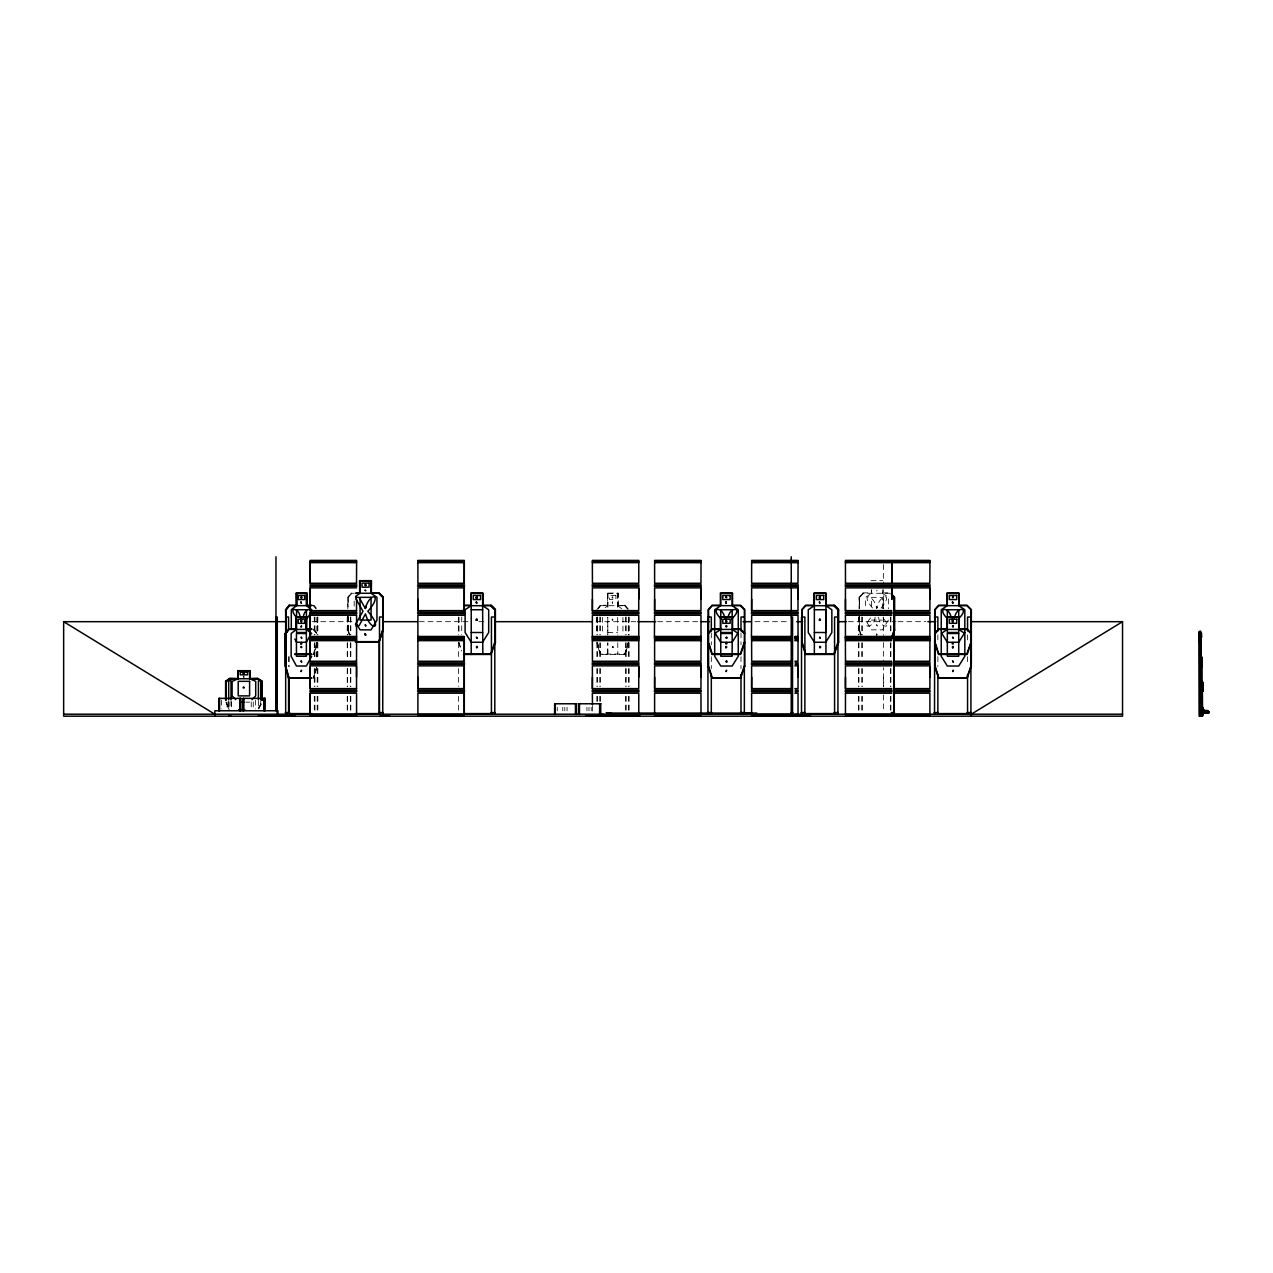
<?xml version="1.0" encoding="UTF-8"?>
<svg xmlns="http://www.w3.org/2000/svg" width="1273" height="1273" viewBox="0 0 1273 1273"><rect width="100%" height="100%" fill="white"/><g stroke="black" fill="none" stroke-linecap="round" stroke-linejoin="round"><path stroke-width="0.75" stroke-dasharray="5 3.75" d="M883.542 677.22L883.542 686.72L883.494 667.736M883.542 599.249L883.542 608.733L883.494 589.749M877.447 634.845L876.476 633.986M612.218 602.034L612.377 602.718M876.413 634.065L876.413 635.322M612.138 597.944C611.963 594.793 614 598.803 612.186 597.912M612.138 620.158C611.963 617.007 614 621.017 612.186 620.11M876.19 607.762L876.715 606.378L877.288 607.73M313.476 654.051L316.993 642.26M317.2 642.26L313.731 654.465L317.55 642.324M624.709 654.051L628.241 642.26M628.432 642.26L624.916 654.051L600.41 654.051M624.963 654.465L628.719 642.292L625.17 654.465L600.108 654.465L596.846 642.324M313.253 677.809L316.484 667.704M316.627 667.816L313.508 678.223L316.834 667.816M876.333 607.73L877.208 607.762M258.546 708.154L260.981 703.635M258.546 708.472L260.981 703.953M258.865 708.679L261.363 703.714M875.092 617.198C874.742 627.605 859.768 630.39 870.589 617.898M881.027 608.128C894.887 591.484 878.688 594.73 876.667 608.478C874.535 594.762 859.004 591.515 872.546 608.064M888.347 620.11L882.444 629.864L871.448 629.864L865.56 620.11M596.846 609.624L600.251 605.264L607.81 605.264M598.294 608.399L600.458 605.264M598.501 608.399L600.617 605.662M347.784 608.765L347.784 597.228L351.65 592.868L347.895 597.228L347.895 608.765M348.181 597.371L351.825 593.266M859.164 608.765L859.164 597.228L863.03 592.868M859.673 597.371L863.205 593.266M605.168 607.698L607.81 605.662M877.145 625.966L876.588 624.661L877.224 625.839M871.353 593.266L871.353 589.781L871.448 593.266L865.56 597.339L865.56 608.717M612.233 601.986L612.711 603.211M870.955 580.663L882.841 580.663M876.445 590.99L877.256 590.449M862.919 592.868L871.066 592.868M882.746 592.868L890.368 592.868M351.714 593.266L353.783 593.266M890.304 593.266L863.094 593.266L859.561 597.371L859.673 606.935M607.81 593.457L617.866 593.457M859.164 597.228L859.275 608.765M313.826 605.264L316.309 608.128M625.059 605.264L617.851 605.741M600.41 605.662L625.043 605.741L627.271 608.383M871.448 620.11L882.444 620.11M311.98 621.685L353.703 621.685M419.263 621.685L468.925 621.685M478.855 621.685L486.811 621.685M596.066 621.685L635.8 621.685M657.664 621.685L699.37 621.685M755 621.685L788.783 621.685M848.375 621.685L896.049 621.685M898.038 621.685L925.853 621.685M313.604 629.021L317.152 633.317M347.784 616.466L347.784 629.928L349.454 635.132M860.834 635.132L859.164 629.928L860.723 635.132M607.81 632.506L617.676 632.506M245.8 702.123L249.603 702.123M882.444 593.266L888.347 597.339L888.347 608.717M617.676 605.662L622.958 609.735M313.444 629.419L316.993 633.493M313.253 629.419L316.802 633.493M624.852 605.264L628.798 609.56M624.709 605.662L628.241 609.735M313.683 605.662L316.022 608.383M313.476 605.662L315.831 608.383M883.001 617.93C893.773 630.421 879.166 627.525 878.641 617.198M226.021 702.123L228.949 708.154M226.021 702.441L228.949 708.472M229.379 710.239L225.607 702.473M459.012 642.26L461.622 650.678M458.598 642.324L461.287 650.996M861.185 634.925L859.561 629.864L859.673 616.482M348.181 629.864L349.804 634.925M347.784 629.928L349.343 635.132M597.451 642.26L600.617 654.051M597.244 642.26L600.363 654.465M618.201 605.741L618.232 593.059L607.46 593.059L607.46 605.264M967.56 634.861L967.56 640.812M967.56 656.677L967.56 664.617M937.867 634.861L937.867 642.801M937.867 656.677L937.867 666.591M890.893 617.023L890.893 632.888M890.893 642.801L890.893 658.666M890.893 668.58L890.893 686.433M890.893 696.347L890.893 710.223M890.559 617.023L890.559 632.888M890.559 642.801L890.559 658.666M890.559 668.58L890.559 686.433M890.559 696.347L890.559 710.223M883.542 564.544L883.494 583.273M883.494 617.055L883.494 635.354M883.542 642.515L883.494 661.26M883.494 695.026L883.494 711.496M882.444 589.781L882.348 593.266M882.444 608.717L882.444 597.339L871.448 597.339L871.448 608.717M876.588 634.145L876.588 635.243M862.203 617.023L862.203 634.861M862.203 642.801L862.203 658.666M862.203 668.58L862.203 686.433M862.203 696.347L862.203 712.212M861.869 617.023L861.869 634.861M861.869 642.801L861.869 658.666M861.869 668.58L861.869 686.433M861.869 696.347L861.869 712.212M859.275 616.466L859.275 629.928M859.164 616.466L858.957 634.861M858.957 642.801L858.957 658.666M858.957 668.58L858.957 686.433M858.957 696.347L858.957 712.212M858.623 617.023L858.623 634.861M858.623 642.801L858.623 658.666M858.623 668.58L858.623 686.433M858.623 696.347L858.623 712.212M740.997 632.888L740.997 644.79M740.997 656.677L740.997 668.58M711.305 632.888L711.305 644.79M711.305 656.677L711.305 668.58M629.133 617.023L629.133 634.861M629.133 642.801L629.133 658.666M629.133 668.58L629.133 686.433M629.133 696.347L629.133 712.212M628.798 617.278L628.767 635.1M628.48 617.023L628.48 634.861M628.48 642.801L628.48 658.666M628.48 668.58L628.48 686.433M628.48 696.347L628.48 712.212M628.432 617.389L628.241 634.606M626.205 617.023L626.205 634.861M626.205 642.801L626.205 658.666M626.205 668.58L626.205 686.433M626.205 696.347L626.205 712.212M625.568 617.023L625.568 634.861M625.568 642.801L625.568 658.666M625.568 668.58L625.568 686.433M625.568 696.347L625.568 712.212M622.958 617.325L622.958 632.506M618.026 593.059L617.851 610.213M617.676 593.457L617.787 608.192M617.676 617.325L617.787 634.972M617.787 642.754L617.787 654.417M612.377 602.113L612.377 603.227M608.017 593.457L607.81 609.735M607.81 617.325L607.81 635.02L607.762 617.516M607.667 593.059L607.762 608.239M602.527 617.325L602.527 632.506M600.395 617.023L600.395 634.861M600.395 642.801L600.395 658.666M600.395 668.58L600.395 686.433M600.395 696.347L600.395 702.298M599.758 617.023L599.758 634.861M599.758 642.801L599.758 658.666M599.758 668.58L599.758 686.433M599.758 696.347L599.758 702.298M597.483 617.023L597.483 634.861M597.483 642.801L597.483 658.666M597.483 668.58L597.483 686.433M597.483 696.347L597.483 702.298M597.244 617.421L597.244 634.622M597.101 617.31L596.894 634.622M596.846 617.023L596.846 634.861M596.846 642.801L596.846 658.666M596.846 668.58L596.846 686.433M596.846 696.347L596.846 702.298M592.375 706.006L592.375 711.496M591.229 707.327L591.229 710.859M588.985 707.327L588.985 710.859M586.948 707.327L586.948 710.859M567.074 707.327L567.074 710.859M564.83 707.327L564.83 710.859M562.777 707.327L562.777 710.859M557.272 707.327L557.272 710.859M461.733 617.023L461.733 634.861M459.012 617.421L459.012 634.622M458.598 617.31L458.598 634.622M458.375 617.023L458.375 634.861M458.375 642.801L458.375 658.666M458.375 668.58L458.375 686.433M458.375 696.347L458.375 712.212M354.18 601.127L354.18 608.717M350.823 617.023L350.823 634.861M350.823 642.801L350.823 658.666M350.823 668.58L350.823 686.433M350.823 696.347L350.823 712.212M350.489 617.023L350.489 634.861M350.489 642.801L350.489 658.666M350.489 668.58L350.489 686.433M350.489 696.347L350.489 712.212M348.293 597.371L348.181 606.935M348.181 616.482L348.293 629.864M347.895 616.466L347.895 629.928M347.577 617.023L347.577 634.861M347.577 642.801L347.577 658.666M347.577 668.58L347.577 686.433M347.577 696.347L347.577 712.212M347.243 617.023L347.243 634.861M347.243 642.801L347.243 658.666M347.243 668.58L347.243 686.433M347.243 696.347L347.243 712.212M317.852 617.023L317.852 634.861M317.852 642.801L317.852 658.666M317.852 668.58L317.852 686.433M317.852 696.347L317.852 712.212M317.55 617.278L317.55 634.622M317.2 617.023L317.2 634.861M317.2 642.801L317.2 658.666M317.2 668.58L317.2 686.433M317.2 696.347L317.2 712.212M316.993 617.389L316.993 634.606M316.993 643.056L316.993 658.364M316.802 643.056L316.802 658.364M314.94 617.023L314.94 634.861M314.94 642.801L314.94 658.666M314.94 668.58L314.94 686.433M314.94 696.347L314.94 712.212M314.288 617.023L314.288 634.861M314.288 642.801L314.288 658.666M314.288 668.58L314.288 686.433M314.288 696.347L314.288 712.212M289.226 656.677L289.226 666.591M288.573 656.677L288.573 666.591M260.726 700.962L260.726 708.568M258.419 700.962L258.419 708.568M255.507 700.134L255.507 708.981M253.263 701.9L253.263 708.981M251.227 701.9L251.227 708.981M231.352 701.9L231.352 708.981M231.002 700.882L231.002 708.488M229.108 701.9L229.108 708.981M228.694 700.882L228.694 708.488M227.055 701.9L227.055 708.981M221.55 700.134L221.55 708.981M613.013 647.082C612.408 648.816 612.377 645.363 613.013 647.082M613.188 647.066C612.17 649.421 612.09 644.727 613.188 647.066M615.909 595.493L609.576 595.493L609.576 599.567L615.909 599.567L615.909 595.493M607.81 654.465L607.81 642.785L607.762 654.465"/><path stroke-width="1.5" d="M310.214 688.613L310.214 665.843M310.214 610.626L310.214 587.855M356.52 677.22L356.52 665.843M417.894 688.613L417.894 665.843L464.295 665.843L464.295 688.613L417.894 688.613L417.942 677.22M417.894 610.626L417.894 587.855L464.295 587.855L464.295 610.626L417.894 610.626L417.942 599.249M464.247 665.843L464.247 688.613M464.247 587.855L464.247 610.626M592.375 688.613L592.375 665.843L638.775 665.843L638.728 688.613L592.375 688.613L592.438 677.22M592.375 610.626L592.375 587.855L638.775 587.855L638.728 610.626L592.375 610.626L592.438 599.249M638.728 677.22L638.728 665.843M638.728 599.249L638.728 587.855M654.608 688.613L654.608 665.843L701.009 665.843L700.962 688.613L654.608 688.613L654.656 677.22M654.608 610.626L654.608 587.855L701.009 587.855L700.962 610.626L654.608 610.626L654.656 599.249M700.962 677.22L700.962 665.843M700.962 599.249L700.962 587.855M791.233 688.613L751.627 688.613L751.691 677.22M751.627 610.626L751.627 587.855L798.028 587.855L797.98 610.626L751.627 610.626L751.691 599.249M797.98 677.22L797.98 665.843L794.877 665.843M797.98 599.249L797.98 587.855M845.479 688.613L845.479 677.22M845.479 610.626L845.479 599.249M891.768 599.249L891.768 587.855M929.847 677.22L929.847 665.843L895.094 665.843M929.847 599.249L929.847 587.855L845.431 587.855L845.431 610.626L891.816 610.626M1199.214 633.683L1200.025 634.909L1200.025 633.683M1199.421 637.009L1199.405 635.8M1199.993 661.594L1199.978 658.475M1200.789 658.475L1199.978 659.7M1201.489 635.673C1201.298 642.817 1201.553 627.86 1201.362 635.02M1201.537 685.558L1201.553 683.267M1201.473 662.437L1201.521 656.47L1201.617 662.374M1202.126 659.812C1202.317 652.667 1202.062 667.625 1202.269 660.464M1201.028 636.023L1199.007 635.338L1199.309 716.238L1202.539 716.238L1202.301 681.262L1202.349 688.343M1202.46 712.991L1202.444 711.766M1203.096 712.705L1203.017 707.629L1202.985 715.012L1203.096 712.705L1206.724 712.673M1199.405 638.028L1199.405 636.739M1199.214 632.665L1200.041 633.97L1200.041 632.665M1199.373 638.266L1199.293 639.794L1200.216 636.739M1199.993 657.457L1200.805 658.762L1200.805 657.457M1200.853 633.063L1200.789 631.663L1200.9 716.238L1201.075 690.762M1200.853 637.582L1200.869 636.739M1202.444 714.01L1202.444 712.705M1203.017 686.561L1202.969 682.233L1203.001 687.07M1200.694 637.646L1201.314 635.338L1201.187 641.863L1199.134 641.863L1199.182 635.338M1199.246 631.838L1199.23 633.127L1200.2 633.063L1200.2 631.774L1199.277 631.933L1200.137 631.663L1200.057 633.127M1199.421 641.672L1199.437 635.338M1200.375 666.575L1199.771 660.13L1200.375 666.575L1201.792 665.97L1201.664 716.238L1201.537 665.97M1200.009 656.629L1200.009 657.918L1200.821 656.629M1201.044 639.237L1201.044 635.832M1201.76 665.97L1201.823 660.13M1201.728 681.357L1201.664 680.482L1200.773 682.71M1202.396 685.511L1202.237 691.366M1200.678 691.446L1202.714 691.446L1202.842 684.922L1200.757 685.463M1202.428 714.837L1202.428 713.548M1200.073 632.426L1200.137 630.915L1199.373 632.379M1200.837 657.218L1200.9 655.706L1200.98 657.377M1202.412 714.233L1202.364 715.744M726.74 637.264L725.721 637.757L726.74 638.234M726.74 660.973L725.721 661.514L726.708 662.087M1200.932 656.693L1200.025 657.218L1200.057 655.706L1200.168 657.377M1200.837 681.262L1201.664 681.246L1200.757 683.553M356.567 637.184L356.567 615.225L310.166 615.225L309.944 638.075L356.599 638.139M701.009 637.184L700.962 615.225L654.608 615.225L654.386 638.075L701.041 638.139M791.265 638.139L751.404 638.075L751.691 615.225L798.028 615.225L798.028 637.184L794.957 637.232M300.985 602.034L301.144 602.718M365.017 634.065L365.797 635.307L365.096 633.986M476.309 602.034L476.484 602.718M725.865 602.034L726.056 602.718M725.896 646.461L725.912 647.75M819.446 602.034L819.637 602.718M952.427 602.034L952.618 602.718M300.683 621.67L301.192 620.317L301.717 621.67M300.794 643.915L301.271 642.531M1202.524 690.762L1202.412 684.922M476.07 597.912L476.707 596.56L477.168 597.944M476.07 620.126L476.707 618.773L477.168 620.158M725.642 621.67L726.231 620.317L726.819 621.67M819.351 597.944L819.796 596.56L820.401 597.912M819.351 620.158L819.796 618.773L820.401 620.126M952.204 621.67L952.793 620.317L953.382 621.67M1201.489 666.575L1201.648 660.13L1202.094 660.814M300.842 643.867L301.192 642.722L301.717 643.883L301.303 642.563M301.08 597.435L301.637 597.912M301.08 619.649L301.637 620.126M365.096 607.253L365.828 607.762M355.581 641.656L378.924 641.656L382.743 629.864M378.924 641.656L382.855 629.864M891.88 636.611L894.235 629.864L894.235 597.339L891.514 594.618M894.633 629.928L891.736 638.6L894.633 629.928L894.633 597.164L891.402 593.934M476.15 597.944L476.659 596.751L477.057 597.912M476.15 620.158L477.057 620.126M725.944 597.578C725.578 595.366 727.504 599.36 726.215 596.751L726.453 597.435M725.833 621.67L726.628 621.67M819.398 597.912L819.796 596.751L820.353 597.944M819.398 620.11L820.353 620.158M952.49 597.578C952.14 595.366 954.066 599.36 952.777 596.751L953.016 597.435M952.379 621.67L953.191 621.67M494.799 642.26L490.726 654.051L464.534 654.051M491.012 654.465L495.404 642.292M744.355 642.26L740.297 654.051L712.244 654.051L709.093 643.947M744.769 642.324L740.584 654.465L711.941 654.465L708.711 644.058M744.371 666.018L740.297 677.809L712.244 677.809L708.584 666.018L708.584 633.524L712.244 629.419L740.297 629.419L744.371 633.493L740.297 629.419M837.936 642.26L833.879 654.051L805.809 654.051L802.149 642.26L802.149 609.767L805.809 605.662L834.245 605.741L838.557 610.038M834.165 654.465L838.557 642.292M970.917 642.26L966.859 654.051L938.79 654.051L935.655 643.947M971.331 642.324L967.146 654.465L938.503 654.465L934.732 642.324M970.933 666.018L966.859 677.809L938.806 677.809L935.146 666.018L935.146 633.524L938.806 629.419L966.859 629.419L970.933 633.493M303.181 617.803C304.295 605.9 317.423 607.062 306.363 618.933M243.27 673.783L244.066 673.799M310.835 634.129L306.427 642.26L296.577 642.26L294.811 639.014M311.678 656.263L306.363 666.018L296.45 666.018L291.135 656.263L291.135 633.493L296.45 629.419M243.079 673.767L243.541 672.956M243.541 687.134C241.886 688.311 245.418 688.311 243.795 687.134M355.453 624.55L362.964 611.231L355.756 598.549M728.076 617.803C729.413 606.091 744.482 606.791 731.768 618.933M954.639 617.803C955.975 606.091 971.028 606.791 958.33 618.933M285.677 714.201L285.661 609.624L289.226 605.264M286.011 609.767L289.178 605.662L311.917 605.662M289.385 605.662L286.202 609.767L286.202 632.713M311.79 678.223L288.541 678.223L285.263 666.081L285.263 633.381L288.844 629.021M285.613 633.524L288.796 629.419L311.678 629.419M289.003 629.419L285.82 633.524L285.82 666.018M1201.632 660.735L1201.951 666.654L1201.648 660.13M1201.521 660.623L1199.978 660.671L1199.962 659.605M708.17 633.381L712.068 629.021L720.375 629.021L720.375 616.816L732.58 616.816L732.58 629.021L740.472 629.021L744.769 633.317M934.732 633.381L938.615 629.021L946.937 629.021L946.937 616.816L959.142 616.816L959.126 629.021L967.034 629.021L971.331 633.317M935.146 633.524L938.806 629.419M252.038 699.625L255.698 695.885L255.698 681.341L249.603 678.748M356.599 716.126L310.357 716.174M592.343 637.28L592.263 638.123L638.807 638.139M891.848 638.139L844.97 637.693L891.848 637.184M929.927 716.126L845.479 716.078M301.669 638.362L301.16 637.057L301.717 638.155M301.59 662.119L301.08 660.814L301.574 661.928M365.765 625.966L365.192 624.661L365.765 625.775M477.104 638.362L476.404 637.121L477.152 638.155M820.242 638.362L819.557 637.121L820.289 638.155M953.302 638.234L952.538 637.121L953.27 638.155M953.27 662.087L952.538 660.878L953.302 661.992M237.812 678.493L229.49 678.493L225.607 681.278L225.607 700.261M225.607 681.58L229.681 678.748L257.735 678.748L262.206 681.548M226.021 681.692L229.681 679.066L238.21 679.066L238.21 670.951M355.644 596.321L360.068 593.266L360.068 581.077L371.064 581.077M471.217 605.662L465.106 609.735L465.106 632.506L471.217 642.26L482.594 642.26L488.689 632.506L488.689 609.735L482.594 605.662M720.773 629.419L714.678 633.493L714.678 656.263L720.773 666.018L732.166 666.018L738.26 656.263L738.26 633.493L732.166 629.419M814.354 605.662L808.26 609.735L808.26 632.506L814.354 642.26L825.747 642.26L831.842 632.506L831.842 609.735L825.747 605.662L825.747 593.457L814.354 593.457L814.354 654.465M947.335 629.419L941.24 633.493L941.24 656.263L947.335 666.018L958.728 666.018L964.823 656.263L964.823 633.493L958.728 629.419M971.156 714.28L1122.531 621.685L1122.531 716.174L63.65 716.174L63.65 621.685L286.154 621.685M726.708 638.155L726.66 637.28M726.74 661.992L726.66 661.037M1202.333 706.897L1202.412 708.345M238.21 678.748L232.116 681.341L232.116 695.885L235.776 699.625M301.001 601.986L301.367 603.37M301.065 646.382C301.526 649.516 302.274 644.711 301.176 647.639M476.325 601.986L476.882 603.211M725.896 601.986L726.246 602.113M819.478 601.986L819.892 603.37M726.087 646.541C726.581 648.498 727.456 645.379 725.976 647.798M952.459 601.986L953 603.211M355.581 597.308L359.145 597.403L365.271 608.478C370.188 591.181 383.444 593.966 367.833 611.326C383.857 629.355 370.634 632.092 365.478 613.92L359.081 625.695L355.883 625.998M726.437 603.211L726.056 602.575M726.278 626.332L726.056 626.332M952.84 626.332L952.618 626.475M417.862 637.28L417.862 638.139L464.327 638.139M301.24 671.555L301.526 670.187L301.08 671.396M726.278 671.555L726.597 670.187L726.087 671.396M952.84 671.555L953.159 670.187L952.65 671.396M243.748 677.284L243.684 676.472M301.717 597.944C302.115 594.602 299.728 598.899 301.526 597.578M301.717 620.158C302.131 616.816 299.664 621.192 301.526 619.792M365.828 585.548L365.558 585.039M1207.791 711.925L1209.35 711.893L1207.791 712.737L1206.406 711.862M1207.791 712.737L1209.35 712.705L1207.902 712.689M1207.09 711.289L1208.57 711.257L1203.399 711.289M1207.536 711.941L1206.231 711.941L1207.536 712.753M1203.924 710.573L1207.6 710.605L1203.797 710.636M1204.21 711.957L1206.502 711.957M1203.303 712.673L1204.513 711.862M1204.21 712.769L1206.502 712.769M310.135 560.406L356.599 560.406M417.862 560.406L464.327 560.406M592.343 560.406L638.807 560.406M654.577 560.406L701.041 560.406M751.595 560.406L798.06 560.406M845.383 560.406L929.927 560.406M356.567 583.273L310.166 583.273L310.166 561.313L356.599 561.202M417.862 561.266L464.327 561.266L464.295 583.273L417.894 583.273L417.894 561.313L464.327 561.313M592.343 561.266L638.807 561.266L592.343 561.313L592.438 583.273L638.775 583.273L638.775 561.313M654.577 561.313L701.041 561.313L700.962 583.273L654.608 583.273L654.608 561.313L701.041 561.202M751.595 561.266L798.06 561.266L797.98 583.273L751.627 583.273L751.627 561.313L798.06 561.313M845.479 583.273L845.431 561.313L929.927 561.202M310.135 561.313L356.599 561.313L356.52 583.273M845.383 561.313L929.927 561.313L929.847 583.273L845.431 583.273M356.52 562.666L310.214 562.666L310.214 583.273M417.942 562.666L464.247 562.666L464.247 583.273M592.438 562.666L638.728 562.666M654.656 562.666L700.962 562.666M751.691 562.666L797.98 562.666M845.479 562.666L929.847 562.666M309.848 584.864L356.886 584.864M417.576 584.864L464.613 584.864M592.056 584.864L639.094 584.864M654.29 584.864L701.328 584.864M751.309 584.864L798.346 584.864M845.097 584.864L930.213 584.864M365.606 585.182C363.76 586.694 365.892 581.952 365.908 585.516M309.848 586.264L356.886 586.264M417.576 586.264L464.613 586.264M592.056 586.264L639.094 586.264M654.29 586.264L701.328 586.264M751.309 586.264L798.346 586.264M845.097 586.264L930.213 586.264M356.567 587.855L310.166 587.855L310.166 610.626L356.567 610.626M365.176 590.179L365.828 590.799L365.176 590.322M306.984 593.059L296.227 593.059L296.227 605.264M356.36 592.868L359.67 592.868L359.575 580.663L371.461 580.663L371.35 592.868L379.083 592.868M355.247 593.266L378.924 593.266L382.855 597.339L382.743 714.201M296.577 593.457L306.634 593.457L306.634 605.662M383.141 597.164L383.237 629.928L379.099 642.069L355.374 642.069M289.019 605.264L296.418 605.264M306.777 605.264L311.917 605.264M464.152 605.264L471.217 605.264M482.801 605.216L491.092 605.216L495.404 609.528L495.404 642.801M814.354 605.264L805.634 605.264L801.751 609.624L801.751 642.324L805.523 654.465L834.372 654.417M838.557 642.801L838.557 609.528L834.245 605.216L825.938 605.216L825.938 654.417M464.709 605.662L491.092 605.741L495.404 610.038M365.606 607.396C363.712 609.019 365.908 604.102 365.908 607.73M285.661 609.624L286.011 632.713M471.217 609.735L482.594 609.735M814.354 609.735L825.747 609.735L825.747 632.506L814.354 632.506M895.094 610.626L929.895 610.626L929.895 587.855M309.848 612.218L356.886 612.218M417.576 612.218L464.613 612.218M592.056 612.218L639.094 612.218M654.29 612.218L701.328 612.218M751.309 612.218L798.346 612.218M845.097 612.218L892.134 612.218M894.935 612.218L930.213 612.218M309.848 613.634L356.886 613.634M417.576 613.634L464.613 613.634M592.056 613.634L639.094 613.634M654.29 613.634L701.328 613.634M751.309 613.634L798.346 613.634M845.097 613.634L892.134 613.634M894.935 613.634L930.213 613.634M464.295 615.225L417.894 615.225L417.894 637.184L464.327 637.232M891.816 615.225L845.431 615.225L845.431 637.184M895.094 615.225L929.895 615.225L929.895 637.184L895.078 637.184M275.955 617.023L277.291 617.023L277.243 713.596M285.677 617.023L288.573 617.023L288.573 628.926L296.084 629.021L295.893 616.816L306.713 616.816L306.522 629.021L311.885 629.021M306.363 617.214L296.243 617.214L296.243 629.419M382.743 617.023L379.497 617.023L379.497 714.201M494.799 617.023L491.442 617.023L491.426 714.201M720.773 617.214L732.166 617.214M744.355 617.023L740.997 617.023L740.997 630.899M791.233 617.023L792.57 617.023L792.522 713.596M837.936 617.023L834.579 617.023L834.579 714.201M934.509 617.023L937.867 617.023L937.867 630.899M947.335 617.214L958.728 617.214M970.917 617.023L967.56 617.023L967.56 630.899M301.399 621.192L301.542 621.67M383.507 621.685L417.273 621.685M494.751 621.685L592.104 621.685M637.789 621.685L655.675 621.685M701.359 621.685L709.316 621.685M743.082 621.685L751.038 621.685M796.723 621.685L802.69 621.685M838.446 621.685L846.386 621.685M927.842 621.685L935.782 621.685M971.554 621.685L1122.531 621.685M471.217 632.506L482.594 632.506M285.263 633.381L285.454 666.081L288.748 678.223M356.52 636.58L310.214 636.58L310.214 615.225M417.942 636.58L464.247 636.58M592.438 636.58L638.728 636.58M654.656 636.58L700.962 636.58M751.691 636.58L791.201 636.58M794.798 636.58L797.98 636.58M845.479 636.58L891.768 636.58M895.126 636.58L929.847 636.58M310.278 636.627L356.472 636.627M417.99 636.627L464.199 636.627M592.486 636.627L638.68 636.627M654.704 636.627L700.898 636.627M751.738 636.627L791.169 636.627M794.829 636.627L797.932 636.627M845.527 636.627L891.721 636.627M895.142 636.627L929.783 636.627M310.135 637.184L356.599 637.232M638.807 637.184L592.343 637.184L592.375 615.225L638.775 615.225L638.775 637.184M654.577 637.184L701.041 637.232M751.595 637.184L791.265 637.232M1199.246 637.646L1200.2 637.582M794.829 638.139L798.06 638.139M895.078 638.139L929.927 638.139M310.135 638.378L356.599 638.378M417.862 638.378L464.327 638.378M592.343 638.378L638.807 638.378M654.577 638.378L701.041 638.378M751.595 638.378L791.265 638.378M794.829 638.33L798.06 638.378M845.383 638.378L891.848 638.378M895.078 638.378L929.927 638.378M1200.168 638.76L1199.277 638.791L1200.137 639.03M356.567 661.26L310.166 661.26L310.166 639.301L356.599 639.189L356.52 661.26M417.862 639.189L464.327 639.189L464.295 661.26L417.894 661.26L417.894 639.301L464.327 639.285M592.343 639.237L638.807 639.189L592.343 639.285L592.438 661.26L638.775 661.26L638.775 639.301M654.577 639.189L701.041 639.237L700.962 661.26L654.608 661.26L654.608 639.301L701.041 639.285M751.595 639.189L791.265 639.189L751.595 639.285L751.691 661.26L791.233 661.26M798.06 639.237L794.957 639.189L798.06 639.285L797.98 661.26L794.877 661.26M845.383 639.189L891.848 639.237L845.383 639.285L845.479 661.26M929.927 639.237L895.078 639.189L929.927 639.285L929.847 661.26L895.094 661.26M310.135 639.285L356.599 639.285M356.52 640.653L310.214 640.653L310.214 661.26M417.942 640.653L464.247 640.653L464.247 661.26M592.438 640.653L638.728 640.653M654.656 640.653L700.962 640.653M751.691 640.653L791.201 640.653M794.798 640.653L797.98 640.653M845.479 640.653L891.768 640.653M895.126 640.653L929.847 640.653M1199.118 641.178L1201.203 641.178M294.779 654.051L311.614 654.051M294.636 654.465L311.821 654.465M464.136 654.465L491.219 654.417M1199.755 660.814L1201.792 660.814M845.431 661.26L891.816 661.26M309.848 662.851L356.886 662.851M417.576 662.851L464.613 662.851M592.056 662.851L639.094 662.851M654.29 662.851L701.328 662.851M751.309 662.851L791.456 662.851M795.195 662.851L798.346 662.851M845.097 662.851L892.134 662.851M894.935 662.851L930.213 662.851M309.848 664.251L356.886 664.251M417.576 664.251L464.613 664.251M592.056 664.251L639.094 664.251M654.29 664.251L701.328 664.251M751.309 664.251L791.456 664.251M795.195 664.251L798.346 664.251M845.097 664.251L892.134 664.251M894.935 664.251L930.213 664.251M791.233 665.843L751.627 665.843L751.627 688.613M891.816 665.843L845.431 665.843L845.431 688.613L891.816 688.613M1199.882 665.97L1201.967 665.97M237.812 671.014L250.001 671.014M238.21 671.269L249.603 671.269M288.796 677.809L311.567 677.809M250.001 678.493L257.91 678.493L262.206 681.23L262.206 700.261M1200.805 681.516L1201.664 681.246M1200.789 682.01L1201.601 682.01M1200.757 684.492L1201.569 684.492M356.567 688.613L310.166 688.613L310.166 665.843L356.567 665.843L356.52 688.613M794.877 688.613L798.028 688.613L798.028 665.843M895.094 688.613L929.895 688.613L929.895 665.843M309.848 690.205L356.886 690.205M417.576 690.205L464.613 690.205M592.056 690.205L639.094 690.205M654.29 690.205L701.328 690.205M751.309 690.205L791.456 690.205M795.195 690.205L798.346 690.205M845.097 690.205L892.134 690.205M894.935 690.205L930.213 690.205M1200.837 690.762L1202.73 690.762M309.848 691.605L356.886 691.605M417.576 691.605L464.613 691.605M592.056 691.605L639.094 691.605M654.29 691.605L701.328 691.605M751.309 691.605L791.456 691.605M795.195 691.605L798.346 691.605M845.097 691.605L892.134 691.605M894.935 691.605L930.213 691.605M464.295 715.155L464.295 693.196L417.894 693.196L417.894 715.155M791.233 693.196L751.627 693.196L751.627 713.326M794.877 693.196L798.028 693.196L798.028 715.155M845.431 693.196L891.816 693.196M895.094 693.196L929.895 693.196L929.895 715.155M241.106 698.368L218.924 698.368L218.924 710.764M265.261 698.368L243.079 698.368L243.079 710.764M240.12 702.123L243.907 702.123M576.828 703.778L554.63 703.778L554.63 714.408M600.983 703.778L578.801 703.778L578.801 714.408M239.022 709.666L244.639 709.666M239.022 709.968L244.655 709.92M240.008 710.111L244.655 710.239M285.327 712.562L289.56 712.562L289.56 713.596M383.125 712.562L378.797 712.562L378.797 713.596M495.181 712.562L491.044 712.562L491.044 713.596L464.04 713.596M707.565 712.562L711.702 712.562L711.702 713.596M744.753 712.562L740.615 712.562L740.615 713.596M790.851 712.562L792.952 712.562M801.131 712.562L805.268 712.562L805.268 713.596L834.197 713.596L834.181 712.562L838.318 712.562M891.307 712.562L894.505 712.562M934.127 712.562L938.265 712.562L938.265 713.596L967.178 713.596L967.178 712.562L971.315 712.562M606.171 712.737L611.374 712.737M747.06 712.737L752.263 712.737M607.126 713.071L756.926 713.071M312.028 713.596L288.907 713.596L288.907 712.562M354.912 713.596L379.131 713.596L379.131 712.562M63.65 714.201L1122.531 714.201M356.52 714.567L310.214 714.567L310.214 693.196M417.942 714.567L464.247 714.567L464.247 693.196M600.808 714.567L604.054 714.567M758.469 714.567L791.201 714.567M794.798 714.567L797.98 714.567M845.479 714.567L891.768 714.567M895.126 714.567L929.847 714.567M310.278 714.614L356.472 714.614M417.99 714.614L464.199 714.614M600.84 714.614L604.023 714.614M758.501 714.614L791.169 714.614M794.829 714.614L797.932 714.614M845.527 714.614L891.721 714.614M895.142 714.614L929.783 714.614M228.694 716.094L231.002 716.094M464.327 716.126L417.783 716.11M701.041 716.126L654.497 716.11M1203.08 711.957L1204.322 712.753M243.62 699.689L244.145 698.845M365.383 634.145L365.399 635.243L365.208 634.145M751.516 716.11L810.503 716.174M952.872 642.531L952.284 643.915L952.777 642.722L953.382 643.883L952.904 642.563M726.326 642.531L725.721 643.915L726.215 642.722L726.819 643.883L726.358 642.563M63.65 621.685L214.819 714.201M261.792 681.66L257.735 679.066L249.603 679.066L249.603 670.951M306.363 629.419L311.678 633.493M311.71 609.735L306.427 605.662L306.427 593.457M834.038 605.264L838.35 609.56L838.35 642.324M833.879 605.662L837.936 609.735L837.936 714.201M490.901 605.264L495.197 609.56L495.197 642.324M490.726 605.662L494.799 609.735L494.799 714.201M378.988 592.868L383.237 597.164M378.813 593.266L382.743 597.339M356.138 623.356L360.068 629.864L371.064 629.864L376.951 620.11L376.951 597.339L371.064 593.266L370.968 581.077M947.685 618.869C935.321 606.887 949.706 606.075 951.122 617.803M721.123 618.869C708.759 606.887 723.144 606.075 724.56 617.803M243.795 672.956L244.241 673.767M296.338 617.294C286.759 605.996 300.142 607.587 300.126 617.803M934.732 666.081L938.503 678.223L967.146 678.223L971.331 666.081L971.331 609.56L967.019 605.264L959.126 605.264L959.126 593.059L946.937 593.059L946.937 605.264L938.615 605.264L934.732 609.624L934.509 714.201M285.613 666.018L289.003 677.809M1199.341 631.901L1199.389 633.063M1202.38 707.883L1202.428 709.029M1200.089 639.507L1200.057 637.646M1200.853 664.299L1200.789 661.896M1201.617 689.075L1201.553 686.688M1202.587 684.922L1202.714 691.446M1201.044 635.338L1201.187 641.863M1200.885 635.338L1200.9 641.672M1199.007 635.338L1199.134 641.863M1202.444 708.552L1202.444 709.857M1200.216 632.586L1200.232 633.588M1200.041 638.123L1200.041 636.818L1199.23 638.123M1199.978 661.896L1199.993 662.899M1199.405 632.586L1199.405 633.89M1202.46 709.554L1202.444 710.795M1200.805 661.594L1200.773 659.605M1200.025 637.105L1200.009 634.813M1199.421 633.588L1199.405 634.829M1199.214 637.105L1199.421 634.718M1205.483 711.862L1205.483 712.673M1205.292 711.941L1205.292 712.753M1202.46 710.684L1202.46 711.862M1202.285 690.762L1202.285 716.238M1200.741 641.178L1200.741 716.238M1200.312 665.97L1200.312 716.238M1200.184 641.178L1200.137 716.238M1199.58 641.178L1199.548 716.238M971.363 714.201L971.363 716.174M970.917 714.201L970.917 609.735L966.859 605.662L938.79 605.662L935.13 609.767L935.13 632.713M967.56 674.531L967.56 714.201M952.618 602.113L952.618 603.227M937.867 674.531L937.867 714.201M894.123 597.339L894.123 714.201M893.789 630.899L893.789 714.201M891.816 561.313L891.816 583.273M891.816 587.855L891.816 599.249M891.768 562.666L891.768 583.273M845.479 693.196L845.431 715.155M826.145 605.264L826.145 593.059L813.94 593.059L813.94 605.264M804.87 714.201L804.886 617.023L801.529 617.023L801.513 714.201M791.249 556.762L791.233 713.596M744.355 714.201L744.355 609.735L740.297 605.662L712.244 605.662L708.584 609.767L708.584 632.713M740.997 674.531L740.997 714.201M726.056 602.113L726.056 603.227M711.305 630.899L711.305 617.023L707.947 617.023L707.947 714.201M711.305 674.531L711.305 714.201M701.009 713.326L700.962 693.196L654.608 693.196L654.608 713.326M640.128 716.174L585.835 716.174M638.775 713.326L638.775 693.196L592.375 693.196L592.438 704.86M600.681 703.778L600.729 714.408M600.156 703.778L600.156 714.408M599.615 703.778L599.615 714.408M579.47 703.778L579.47 714.408M579.056 703.778L579.056 714.408M576.51 703.778L576.558 714.408M576.001 703.778L576.001 714.408M575.46 703.778L575.46 714.408M555.299 703.778L555.299 714.408M554.901 703.778L554.901 714.408M483.008 605.264L483.008 593.059L470.803 593.059L470.803 605.264M482.801 654.417L482.594 593.457L471.217 593.457L471.217 654.465M476.484 602.113L476.484 603.227M389.761 716.174L380.134 716.174M379.163 640.812L379.163 714.201M359.957 581.077L359.957 593.266M356.567 599.249L356.52 610.626M356.567 715.155L356.567 693.196L310.166 693.196L310.166 715.155M306.777 593.059L306.984 605.264M306.172 617.214L306.172 629.419M296.768 593.457L296.768 605.662M296.418 593.059L296.577 605.662L291.294 609.735L291.294 628.703M295.225 716.174L258.053 716.174M289.226 678.493L289.226 714.201M288.573 676.52L288.573 714.201M278.007 714.201L278.007 710.764L214.819 710.764L214.819 716.174M276.002 617.023L276.002 710.605M275.97 556.762L275.97 710.605M265.007 698.368L264.959 710.764M264.45 698.368L264.45 710.764M263.893 698.368L263.893 710.764M261.792 681.341L261.792 700.23M260.726 699.864L260.726 680.848L258.419 680.848L258.419 699.864M257.91 678.493L250.001 678.795L250.001 670.696L237.812 670.696L237.812 678.795L229.49 678.493M243.748 698.368L243.748 710.764M243.35 698.368L243.35 710.764M240.852 698.368L240.788 710.764M240.279 698.368L240.279 710.764M239.738 698.368L239.738 710.764M231.002 699.784L231.002 680.769L228.694 680.769L228.694 699.784M226.021 681.373L226.021 700.245M219.593 698.368L219.593 710.764M219.179 698.368L219.179 710.764M1203.59 710.302C1203.574 719.547 1203.876 706.054 1203.59 710.302M477.232 647.082C476.436 648.864 476.516 645.331 477.232 647.082M820.369 647.082C819.573 648.864 819.669 645.331 820.369 647.082M953.35 647.082C953 649.612 952.84 644.615 953.35 647.082M477.423 647.066C476.134 649.501 476.213 644.663 477.423 647.066M820.576 647.066C819.223 649.532 819.366 644.663 820.576 647.066M301.621 626.077L300.953 627.128L301.446 626.093M726.708 626.077C726.772 628.862 724.974 624.725 726.708 626.077M953.27 626.077C953.334 628.862 951.536 624.725 953.27 626.077M725.642 620.078C727.583 621.351 726.231 616.848 725.642 620.078M952.204 620.078C954.145 621.351 952.793 616.848 952.204 620.078M744.769 666.081L740.584 678.223L711.941 678.223L708.17 666.081L708.17 609.624L712.053 605.264L720.375 605.264L720.375 593.059L732.564 593.059L732.564 605.264L740.456 605.264L744.769 609.56L744.769 666.081M738.26 632.506L732.166 642.26L720.773 642.26L714.678 632.506L714.678 609.735L720.773 605.662L720.773 593.457L732.166 593.457L732.166 605.662L738.26 609.735L738.26 632.506M964.823 632.506L958.728 642.26L947.335 642.26L941.24 632.506L941.24 609.735L947.335 605.662L947.335 593.457L958.728 593.457L958.728 605.662L964.823 609.735L964.823 632.506M1208.57 711.909L1207.09 712.753L1208.523 711.878M369.106 583.098L362.025 583.098L362.025 587.171L369.106 587.171L369.106 583.098M304.677 595.493L298.328 595.493L298.328 599.567L304.677 599.567L304.677 595.493M480.558 595.493L473.238 595.493L473.238 599.567L480.558 599.567L480.558 595.493M730.129 595.493L722.809 595.493L722.809 599.567L730.129 599.567L730.129 595.493M823.711 595.493L816.391 595.493L816.391 599.567L823.711 599.567L823.711 595.493M956.691 595.493L949.372 595.493L949.372 599.567L956.691 599.567L956.691 595.493M371.064 597.339L360.068 597.339L360.068 620.11L371.064 620.11L371.064 597.339M306.427 609.735L296.577 609.735L296.577 632.506L306.427 632.506L306.427 609.735M732.166 609.735L720.773 609.735L720.773 632.506L732.166 632.506L732.166 609.735M958.728 609.735L947.335 609.735L947.335 632.506L958.728 632.506L958.728 609.735M304.597 619.251L298.216 619.251L298.216 623.324L304.597 623.324L304.597 619.251M730.129 619.251L722.809 619.251L722.809 623.324L730.129 623.324L730.129 619.251M956.691 619.251L949.372 619.251L949.372 623.324L956.691 623.324L956.691 619.251M306.363 633.493L296.45 633.493L296.45 656.263L306.363 656.263L306.363 633.493M732.166 633.493L720.773 633.493L720.773 656.263L732.166 656.263L732.166 633.493M958.728 633.493L947.335 633.493L947.335 656.263L958.728 656.263L958.728 633.493M247.567 672.255L240.247 672.255L240.247 674.849L247.567 674.849L247.567 672.255M249.603 681.341L238.21 681.341L238.21 695.885L249.603 695.885L249.603 681.341M952.65 647.639L952.65 646.541L952.459 647.718"/></g></svg>
